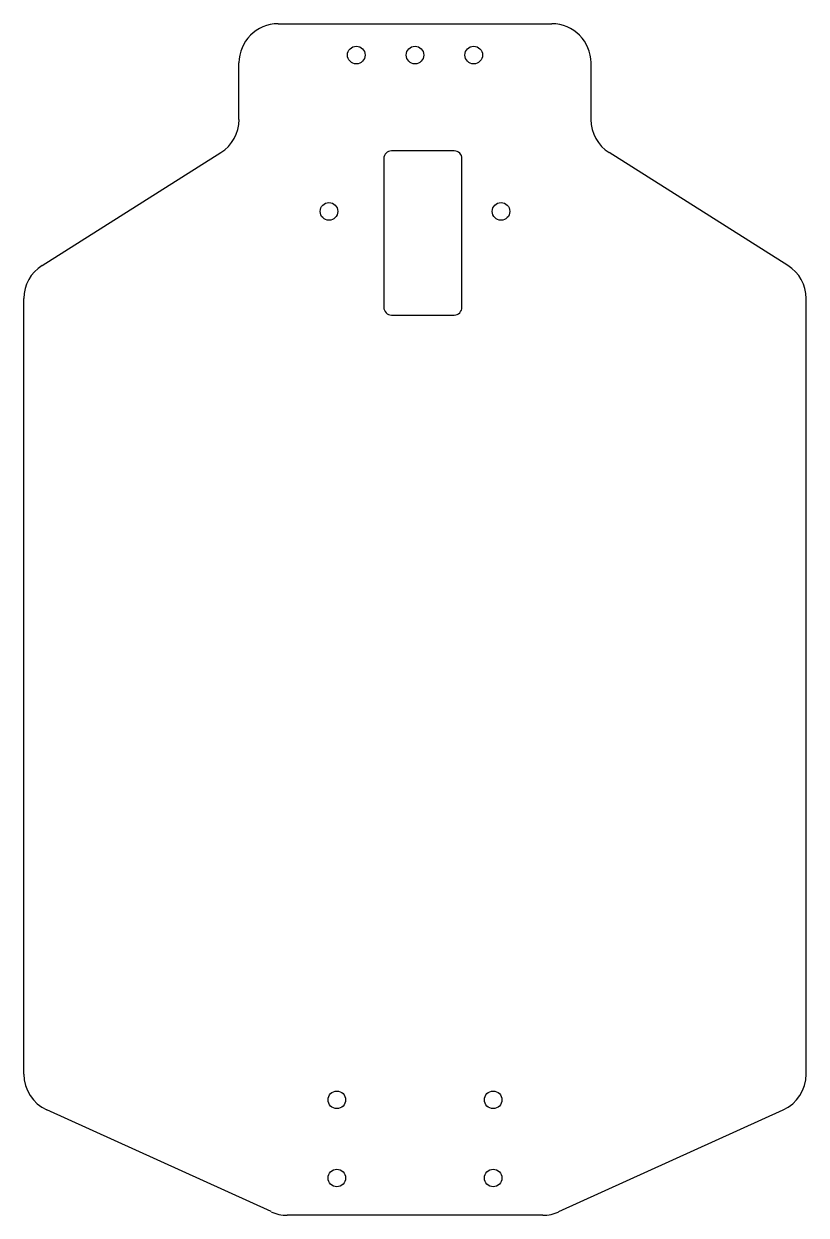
# Model space of a CAD drawing. Extents: x -3.9 to 3.9, y -6.1 to 5.9.
import ezdxf

# ---------------------------------------------------------------- set-up
doc = ezdxf.new("R2010")
doc.units = 0
doc.layers.get('0').update_dxf_attribs({"linetype": 'CONTINUOUS'})

msp = doc.modelspace()

# ---------------------------------------------------------------- linework, layer by layer
at = {"color": 7, "linetype": 'CONTINUOUS'}
for p, q in [((-1.378, 5.906), (1.378, 5.906)), ((-1.772, 4.941), (-1.772, 5.512)), ((1.772, 4.941), (1.772, 5.512)), ((-3.754, 3.471), (-1.955, 4.609)), ((0.394, 4.626), (-0.236, 4.626)), ((3.754, 3.471), (1.955, 4.609)), ((-0.315, 4.547), (-0.315, 3.051)), ((0.472, 3.051), (0.472, 4.547)), ((-3.937, -4.675), (-3.937, 3.139)), ((3.937, -4.675), (3.937, 3.139)), ((-0.236, 2.972), (0.394, 2.972)), ((-1.449, -6.059), (-3.706, -5.034)), ((1.449, -6.059), (3.706, -5.034)), ((1.286, -6.094), (-1.286, -6.094))]:
    msp.add_line(p, q, dxfattribs=at)
for centre in [(-0.591, 5.591), (0, 5.591), (0.591, 5.591), (-0.866, 4.016), (0.866, 4.016), (-0.787, -4.933), (0.787, -4.933), (-0.787, -5.72), (0.787, -5.72)]:
    msp.add_circle(centre, 0.0886, dxfattribs=at)
for centre, radius, start, end in [((-1.378, 5.512), 0.394, 90, 180), ((1.378, 5.512), 0.394, 0, 90), ((-2.165, 4.941), 0.394, 302.3028, 0), ((2.165, 4.941), 0.394, 180, 237.6972), ((-0.236, 4.547), 0.0787, 90, 180), ((0.394, 4.547), 0.0787, 0, 90), ((-3.543, 3.139), 0.394, 122.3028, 180), ((3.543, 3.139), 0.394, 0, 57.6972), ((-0.236, 3.051), 0.0787, 180, 270), ((0.394, 3.051), 0.0787, 270, 0), ((-3.543, -4.675), 0.394, 180, 245.5664), ((3.543, -4.675), 0.394, 294.4336, 0), ((-1.286, -5.701), 0.394, 245.5664, 270), ((1.286, -5.701), 0.394, 270, 294.4336)]:
    msp.add_arc(centre, radius, start, end, dxfattribs=at)

doc.saveas('drawing.dxf')
